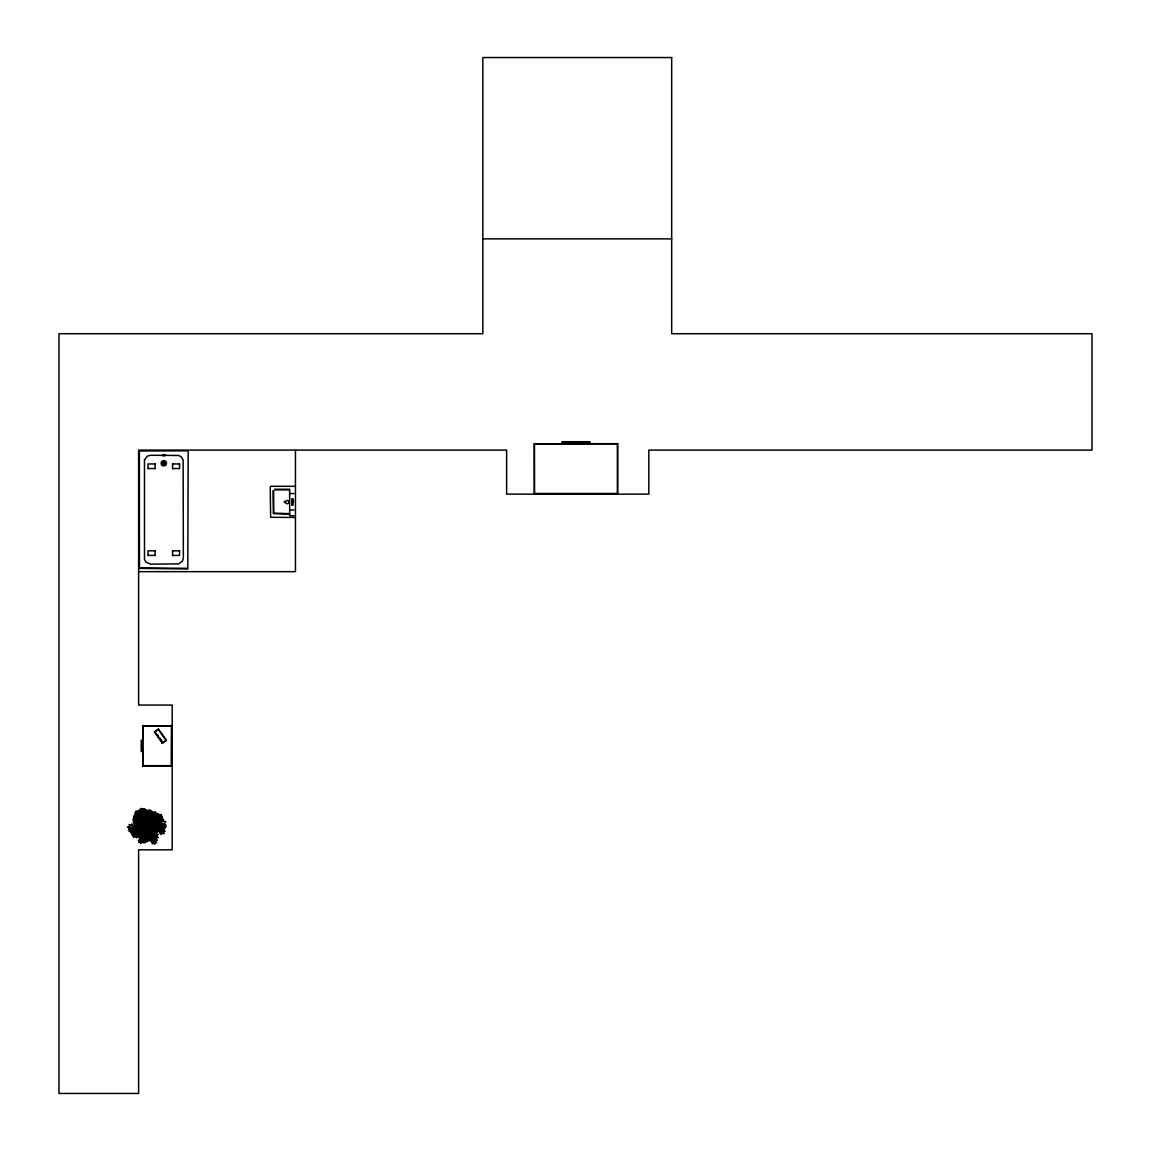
<?xml version="1.0" encoding="UTF-8"?>
<svg xmlns="http://www.w3.org/2000/svg" width="1151" height="1151" viewBox="0 0 1151 1151"><rect width="100%" height="100%" fill="white"/><g stroke="black" fill="none" stroke-linecap="round" stroke-linejoin="round"><path stroke-width="1.5" d="M143.156 765.933L143.141 725.777L171.499 725.777L171.499 765.947L143.141 765.947L143.228 751.143M143.228 740.582L143.184 728.094L143.299 730.18M169.139 725.821L171.686 725.59L171.485 763.588M142.278 821.037L142.278 823.21L141.141 822.648L140.81 824.13L141.688 824.936L143.602 822.864L142.58 822.059L142.22 823.051L144.666 821.296L143.961 818.562L141.372 818.332L142.407 820.073L140.681 821.037L142.753 821.44L142.22 823.181L143.458 821.397M136.149 830.216L136.077 826.864L138.034 827.296L137.775 830.605M157.471 824.62L157.486 823.094L158.291 824.245L159.428 823.325L159.198 824.692L160.363 824.922L159.557 826.332L156.737 824.692M140.177 812.347L139.055 811.642L139.832 813.282M146.652 832.633L146.623 833.914L145.918 832.72L144.94 833.396L144.695 835.194L145.976 834.346L146.594 835.684L146.954 834.346L148.206 834.604L147.587 832.633L145.227 831.267M145.371 830.504L145.199 829.094M141.659 826.993L142.407 825.396M151.587 815.512L151.544 817.037L153.04 817.095L152.033 818.03L152.824 819.253L151.4 819.728L150.033 816.994L149.242 818.447L151.054 819.958M137.631 818.102L136.494 818.836L136.696 821.656L134.581 821.023L135.933 822.922L133.976 823.915L138.149 824.62L137.688 825.929L139.688 824.735L139.17 822.548L137.07 822.131L137.976 823.555L136.307 824.26L136.192 825.584L134.538 825.655L135.89 826.72L135.012 827.842L136.35 827.742M145.702 831.295L145.774 829.065L143.659 828.993L145.184 826.648L149.457 828.504L148.522 828.835L148.551 830.763L147.299 829.569L144.004 831.986L145.227 832.173L144.94 833.396L147.645 833.583L145.702 833.295L146.048 832.403M151.831 830.331L153.428 832.115L153.515 830.72L154.997 830.878L154.033 829.785L155.184 828.806L153.342 828.116L152.594 829.713M162.938 825.67L162.061 824.116L161.859 828.001L162.881 826.893M141.501 818.188L141.702 814.203L140.192 814.563C142.997 814.505 143.127 817.929 140.753 817.181L141.4 816.591L138.983 815.34M155.975 816.663L155.932 818.577L158.421 818.203L158.939 817.152L159.356 818.26L160.478 817.958L160.737 819.656L159.773 820.663L158.061 819.066L156.435 817.253L157.802 816.332L156.306 816.275L156.277 815.052L156.637 815.685L153.227 815.124L152.594 812.563L154.061 813.34L155.327 811.685L155.644 813.613L157.687 813.599L154.939 815.613L155.083 821.066L156.335 823.584L156.104 822.303L158.004 821.987L156.737 820.893M149.04 814.75L149.184 812.275L150.45 814.289L152.263 812.836L152.033 814.879L153.659 815.426L151.831 816.563C151.572 818.62 155.601 818.591 153.256 816.462L154.277 816.62L154.925 815.009L155.73 816.232M137.674 820.893L137.818 818.649L136.005 818.649M144.379 838.921L142.062 840.417L143.53 840.748M152.32 815.886L152.939 817.57L149.227 820.231M145.515 831.468L145.63 829.842L144.465 830.893L142.321 830.216L143.429 829.353L142.048 828.13L143.817 828.346L143.702 826.634L144.997 828.763L142.81 831.123L144.451 832.173L144.839 831.238L143.299 829.756L142.652 831.684L141.645 830.389L143.4 830.504M152.436 828.389L152.565 826.663L150.853 826.26L150.551 824.763L148.824 826.706L147.184 825.483L145.832 826.389L147.199 826.893L146.724 828.202L147.99 827.454L148.551 828.677L148.767 826.663M273.032 490.599L273.348 513.634L289.635 514.238M149.054 834.792L149.947 835.64L150.781 834.964L149.227 834.417L148.709 835.223L149.702 836.82L150.695 836.072L151.515 836.964L152.061 836L150.364 834.187M150.148 819.742L148.839 823.181L151.213 824.735L152.119 823.469L149.673 822.577L150.234 820.634L148.537 821.497L147.227 817.57M154.622 838L152.709 840.23L150.608 838.561L149.731 839.611L150.479 841.136L151.5 840.503L152.177 841.525L153.831 839.453L154.622 841.41L155.5 839.942L157.241 840.288L156.277 838.432L158.277 837.324L156.104 837.022L156.565 835.655L155.083 836.691L154.594 838.892L153.86 838.216L154.752 837.151M150.076 819.354L148.263 818.965L149.126 816.534L150.81 816.692L149.875 817.656L151.054 818.591L149.673 818.62L148.954 819.958L147.918 819.411L147.587 820.936M134.984 823.756L135.127 822.289L133.128 821.8L135.127 820.821L134.365 819.383L136.034 819.872L136.523 818.893L134.811 820.965L134.84 819.771L132.941 819.282L134.825 818.39L133.588 816.563L135.732 817.411L136.091 815.225M143.702 822.015L142.695 821.224L142.508 822.864L144.393 823.584L146.062 821.886L144.537 822.318L144.868 820.893L143.17 820.131L143.688 821.641L142.22 821.756L143.415 822.49L142.666 823.512L144.235 823.627L144.465 820.677L143.443 819.713L143.515 816.965L142.436 817.814L140.926 816.462L142.019 814.85L142.897 816.476L144.048 816.764L143.861 815.944M149.99 835.612L150.09 834.648M142.753 817.124L142.997 814.951M160.219 823.699L161.6 824.461L160.982 822.332L160.306 822.979M131.329 833.195L131.545 831.497M154.392 816.893L154.68 815.052M149.529 819.9L149.702 818.505L148.695 819.023M146.983 837.122L147.17 835.727L149.803 835.943L146.652 833.684L145.673 835.137L146.781 835.597L146.479 837.036L147.774 836.302L148.537 837.194L147.76 834.863M149.184 822.764L149.4 821.238M151.026 814.491L151.198 813.325L152.651 814.045L152.853 812.707L153.587 813.671L154.522 813.11L154.925 814.448L152.766 815.268L152.594 813.685M136.091 825.555L136.307 824.245M145.141 830.36L145.371 828.821M146.853 822.433L145.501 821.31L147.227 821.195L147.486 819.584L145.99 818.289L145.947 819.843L144.623 819.037M291.807 503.678L293.62 501.807L291.793 499.951M291.707 503.447L292.886 503.088M156.982 823.857L157.126 823.123M142.897 821.224L141.314 824.303M131.099 829.929L129.401 831.238L129.675 829.9L128.509 829.569L129.646 828.878L129.142 827.828L130.495 827.569L131.099 829.929L129.185 831.137M153.846 821.224L153.184 823.728L154.68 822.692L155.486 823.54L155.04 820.85M146.119 813.124L147.745 813.901L148.608 812.189L149.198 813.973L151.011 813.426L149.702 815.239L150.292 815.843L147.76 818.246L146.853 817.627M136.84 815.282L136.523 813.484L134.796 813.843L135.271 814.937L134.048 815.771L135.501 816.131L135.43 817.311L136.566 816.534M156.838 816.203L157.773 817.469L156.737 817.958L157.097 818.937L155.687 819.109L155.428 818.26L157.701 817.67L157.097 819.339L159.198 819.958L158.896 822.778L159.428 821.497M135.401 830.346L135.156 831.41L133.128 831.885L134.221 829.224L133.041 828.202L134.307 828.073L134.365 826.706L135.674 827.08L134.969 828.835M144.465 814.074L142.782 815.296L143.904 816.793L146.436 814.318L146.45 815.829L147.86 815.8L146.81 816.735M143.156 763.588L142.997 766.149L145.645 765.861M144.105 814.649L144.566 812.851L142.954 813.743L141.976 812.275M143.63 820.749L143.055 819.483L144.638 819.454L145.155 822.015M137.372 824.763L139.285 821.31L137.904 819.713L139.429 819.152L139.213 817.728L140.652 818.706L141.587 817.095M136.868 821.267L137.17 820.116L139.717 822.217L143.688 821.541M151.256 840.129L151.731 838.288L153.975 838.762L152.954 836.95L154.493 835.727L152.191 835.41M159.327 820.361L157.486 823.713L159.025 825.368L159.543 823.612L161.226 824.217L160.291 822.591L161.845 821.843L158.277 820.433M158.55 821.454L158.334 822.274L157.457 820.476M140.091 815.872L140.293 818.059M142.523 836.777L142.969 835.223L141.602 834.95L142.853 834.245M155.644 821.023L154.925 820.879M134.926 829.526L134.696 827.612L132.869 827.871L133.43 829.094L131.89 829.9L133.588 830.274M139.933 818.145L139.588 816.16L141.213 815.742L143.343 819.354L142.033 820.908L141.415 819.368L139.861 820.016L140.609 818.476L139.458 817.8L140.739 816.548L142.062 817.973M140.206 815.541L140.508 814.548L141.084 815.455L142.307 814.448L142.12 815.814L140.724 815.944L141.631 815.153M140.35 834.561L139.803 836.23L141.573 835.583L142.523 836.935M134.868 831.238L136.336 831.339M148.724 825.684L149.558 827.396L149.875 826.317L151.011 826.562L151.141 824.864L150.22 824.015L147.788 826.576L146.048 825.727L147.918 825.684M150.464 832.159L152.32 831.569L150.982 830.72M147.4 819.512L146.724 821.512L144.796 821.195L146.105 823.123L144.983 824.001M149.155 830.317L149.515 829.396M158.881 818.505L159.543 816.822L159.946 818.217L161.946 817.253L160.881 819.282L162.766 820.289L161.082 820.98L161.183 822.677M142.134 837.209L140.609 837.094L140.695 835.842L144.206 835.669L143.573 839.122L143.055 837.094M145.673 825.569L145.4 827.497L143.674 827.857L144.091 826.03M150.508 816.505L151.227 816.893M292.987 502.872L291.793 502.843M154.162 839.453L154.637 838.446M145.515 834.777L145.515 836.302L146.422 835.727L145.86 834.619M160.737 827.382L160.248 828.547L159.083 827.368L160.78 824.562L162.377 825.281L161.269 826.26L162.305 827.598M141.156 809.541L140.379 811.311L138.94 811.067L139.659 812.635L138.825 813.253L140.062 813.512M136.379 833.813L135.559 835.669L135.055 833.569L133.056 834.489L134.379 835.827L133.732 836.791L131.746 834.403L132.71 833.669L133.904 835.511C135.156 834.676 133.689 833.007 132.494 833.971L133.171 834.403L133.948 832.748L132.941 832.302L135.789 832.374M143.343 813.052L145.256 810.951L143.99 808.621L143.141 810.477L141.3 809.455L142.134 811.469L140.422 812.002M141.127 833.871L139.846 835.381L140.192 833.971M142.35 815.642L140.595 816.16L141.185 815.109L140.048 814.376L141.372 814.102L141.17 812.908L142.177 813.512M150.896 838.849L149.443 838.561L149.299 840.345L148.364 839.05L147.199 839.712L147.199 836.676L148.911 836.978L147.932 834.792M161.097 832.015L160.234 833.842L159.672 830.792L161.931 829.252L165.125 831.195L163.413 831.698L164.176 833.741L162.363 832.633L161.442 834.475L160.277 832.087L163.212 829.756L162.262 831.209M141.731 818.174L142.379 816.836L141.213 817.21L140.58 815.814L140.005 817.21L138.854 816.865L139.444 818.044M136.955 832.202L138.508 832.576L139.113 831.094M589.83 442.185L562.148 442.185M151.126 831.626L150.177 831.986L150.464 833.655L149.875 832.806L148.594 833.31L149.285 834.187L148.421 834.979L149.745 836.058L150.824 835.353L151.083 837.108L151.817 835.712L153.069 836.302L152.522 834.82L154.162 834.475L152.579 833.425L150.709 834.533L150.982 835.784L149.184 832.907L147.947 834.576L147.803 832.432L146.191 832.533L147.314 831.151L146.594 830.331L150.09 830.792L151.126 831.626L150.321 832.993L151.975 834.202L149.774 834.302L149.932 835.971L148.58 834.892L147.76 835.626M142.379 809.858L140.882 808.319L140.94 809.959L139.544 810.088L140.048 811.7L141.89 810.937M141.026 837.928L141.976 836.144L140.667 835.295L142.206 834.835M157.572 815.512L156.507 817.498L158.004 818.188L156.421 818.706M135.89 830.389L135.43 831.223L134.868 830.072M140.436 835.007L141.228 833.597M291.807 498.728C293.376 498.613 291.361 500.527 292.872 498.613M293.001 504.901L292.124 503.793L292.081 505.088M137.214 831.324L138.062 829.871L139.041 830.188L136.163 826.447L136.221 827.511L134.696 827.698L136.063 828.605L134.753 830.36L136.566 830.029M139.516 813.599L139.875 811.541L140.71 813.21M138.48 818.102L139.199 816.879L140.12 817.21L135.775 819.138L134.149 816.807L136.322 816.807L136.163 814.505L137.775 816.376M140.868 816.865L140.264 817.872L139.041 817.268M149.242 821.31L150.781 821.685L151.558 819.814L150.062 820.174L150.076 821.296C147.256 821.526 149.011 819.555 149.788 818.232L148.968 818.606M136.681 822.994L135.991 824.116L135.358 822.591L133.689 822.72L134.854 821.267L133.329 819.972L135.156 819.627L136.336 821.253M138.782 816.174L141.069 814.002L139.789 812.577L138.983 813.642L137.602 812.793L138.163 814.505L136.724 814.807L137.962 815.57M146.738 829.281L144.623 831.137L145.702 832.662L146.479 831.468L147.788 832.446L147.256 830.749M141.645 829.684L141.285 831.856M147.601 821.368L146.119 821.397L147.817 820.534M158.075 821.584L156.924 822.476L157.37 824.332L159.327 823.483L158.809 822.303L159.831 821.31L158.967 821.411M148.594 813.958L149.443 812.707L147.127 813.282L146.666 812.203L146.163 813.253L144.853 812.707L145.4 813.93L144.12 814.476M143.242 832.907L144.407 832.964L143.055 833.655L142.523 832.82L141.702 835.784L143.817 837.496L143.314 835.712L144.983 835.353L143.861 834.518L145.343 831.382L145.386 830.173L144.638 830.504M147.889 836.547L148.594 835.525L149.486 836.058L149.27 834.979M291.606 501.332L293.289 501.563L291.75 502.512M138.767 817.455L135.76 820.289L136.12 819.598L134.538 819.21M152.637 825.584L151.687 826.864L152.436 826.159M161.974 821.238L163.442 819.325L163.543 821.584L165.643 821.497L164.334 823.987L160.924 823.296M140.897 826.26L140.336 826.993L139.199 824.807L140.739 824.936L140.926 823.454L142.537 824.26M137.084 833.266L135.415 833.396L136.897 834.288L136.019 835.41L138.782 835.281L138.667 834.417L141.026 836.648L139.89 837.856L141.645 837.496L141.688 838.935L142.537 837.842L144.379 839.295M142.652 813.44L143.472 812.433L143.746 813.901M146.925 814.966L146.465 815.541L149.17 816.174L147.544 816.505L147.501 814.879L146.637 816.16L143.76 815.671L143.472 813.182L144.94 813.958L146.652 812.275L147.443 812.764L145.846 815.498L144.537 813.93L145.803 814.376L146.163 812.951L146.767 814.203L148.076 813.556L147.788 815.181L145.414 815.498M141.055 825.008L139.17 826.979L140.681 826.965M149.429 835.122L149.875 837.453L148.666 838.633L150.22 838.518L150.22 840.129L151.27 838.849L152.378 839.957L152.867 838.072L150.493 836.82L146.58 837.899L148.551 838.748L146.422 839.093L147.055 841.309L145.242 840L144.22 841.323L144.004 839.64L142.753 839.554L147.199 836.676L146.853 838.748L145.803 836.892L144.12 838.072L142.551 837.597L141.573 839.079L143.012 839.18L143.055 840.69L144.091 839.554M148.292 817.052L147.788 818.059L145.976 817.742M140.293 833.007L142.278 831.583L141.472 830.173L140.681 831.051L139.602 830.116L139.803 831.54L138.393 831.641L139.717 832.475M153.587 841.784L152.004 841.899L156.004 840.575L155.443 841.367L156.665 842.69L155.011 842.532L154.795 844.244L153.745 842.69L152.335 843.913L152.018 841.683L153.716 840.892M144.781 829.065L144.206 829.727L145.4 829.914L145.86 828.073M152.594 819.915L150.637 821.397L150.68 819.224L149.141 820.26L148.292 818.649L147.846 820.174L146.235 819.9L147.27 821.253M151.687 817.728L150.306 819.167L149.702 818.505L148.939 820.246M140.451 826.591L138.911 827.123L139.688 825.598L137.242 826.677L136.681 825.253L137.372 824.533L138.897 825.713L140.508 824.763L141.328 824.015L140.551 822.044L139.4 823.425L138.12 822.389L138.379 824.202L135.271 824.073L136.149 825.238L134.969 826.001L136.552 826.821L138.307 824.058L136.911 823.21L136.652 824.361L138.149 825.267L137.674 825.943L138.911 825.684L138.667 827.065L138.983 824.922L137.286 824.145L138.94 823.641L138.365 821.929L140.537 822.361L140.724 827.785L139.487 828.691L141.213 828.878L140.868 830.331L142.695 830.044L142.494 827.094L138.796 824.95L141.199 825.008M137.803 817.8L136.911 818.706L138.48 819.037L139.674 816.606L137.933 813.743L139.285 814.663L140.005 813.843L139.487 818.534L138.969 817.627L137.314 818.116L137.775 816.735L136.106 815.728L138.307 815.34M138.264 833.051L138.954 832.346L137.732 832.317M142.868 817.958L144.537 817.785L144.594 815.599L145.976 817.081L147.63 815.858L148.004 818.289L143.53 819.584L144.091 819.008L142.868 817.958L143.976 816.836M142.969 728.324L142.954 725.59L145.645 725.849M534.309 443.768L617.555 443.667L617.555 493.678L534.409 493.678L534.309 443.768L617.67 443.768M589.83 443.667L589.83 441.711L562.148 441.711L562.091 443.61M137.271 813.93L136.322 812.088L138.134 812.563L138.465 810.678L139.501 812.002L141.098 811.038M150.004 827.54L150.09 826.792M152.148 814.951L152.608 816.016L153.529 815.21L152.752 815.196M140.134 819.555L138.062 820.39L136.537 818.044L138.71 818.116M155.514 822.073L158.119 822.577L157.183 820.735L159.198 819.958M151.141 816.951L152.651 814.045L151.63 813.815L152.292 814.663M142.954 826.993L143.616 826.389L144.278 827.612M153.673 821.08L153.284 822.404L150.637 821.397M132.135 828.691L132.768 828.116L133.818 831.41L133.458 832.72L132.811 832.101M149.04 835.108L148.134 835.899L149.04 837.64M139.947 811.858L140.854 810.563L139.703 809.844L139.357 810.865L138.192 810.635L138.811 811.656L137.976 812.246L139.012 812.448M157.946 824.49L156.234 825.828L157.658 827.324L155.112 827.583L153.874 825.037M148.393 823.612L147.155 824.433L145.86 823.195L147.342 822.807L147.184 821.426L144.911 820.275M142.882 810.894L143.846 810.16L143.055 808.649L141.141 809.815M152.925 837.453L154.594 836.173L152.436 835.41M151.846 828.432L152.666 827.799L150.954 827.742L152.565 827.569L150.666 828.015M138.652 814.937L136.408 814.836L137.473 814.074L136.566 812.894L137.17 811.915L136.566 811.009L135.501 811.541L135.257 812.649L138.048 813.297L138.206 811.772L139.501 813.153L138.753 814.318M161.241 820.318L162.233 819.584L160.852 818.793L159.342 820.591L160.493 822.663L160.579 821.051L162.176 821.555L159.744 819.253L160.982 817.857L159.14 818.145L158.982 816.447L157.946 817.973L157.126 817.584L157.37 818.821M145.817 816.376L144.724 817.512L145.717 817.57M138.321 823.871L139.731 822.85M154.407 731.863L158.435 729.043L166.391 740.395L162.349 743.201M154.551 732.065L158.507 729.159M162.305 734.87L162.938 735.561M162.291 743.114L166.305 740.294M149.4 837.295L150.58 836.475M136.063 832.777L135.214 833.353L136.034 833.569L135.76 835.036L136.782 834.389M146.954 834.59L144.235 835.41L144.753 838.115M147.961 836.734L150.09 835.18M146.81 820.922L145.789 821.555L147.069 820.375L146.896 818.663L148.191 819.354L149.472 817.958L149.443 820.174L152.479 819.383L150.551 818.994L150.594 822.073C148.076 821.354 150.047 824.202 150.982 822.879L149.601 821.497L149.213 822.274M145.328 839.41L147.443 838.993L146.623 837.899M150.364 832.288L152.306 832.748L151.184 833.338M150.292 829.554L151.457 830.216M151.529 830.734L153.443 831.612L153.025 830.058L154.594 829.727L153.097 828.95M146.781 824.289L150.853 823.253L151.241 821.929L150.162 822.792L149.457 821.627M292.757 505.073L292.21 504.224L292.239 505.131M147.443 816.965L148.421 816.447L147.63 816.117M135.214 826.274L136.782 825.526M145.889 840.532L147.098 840.359L145.299 841.237L145.918 842.561L144.638 842L144.134 843.079L142.954 841.957L145.227 839.626L147.242 841.352L145.515 840.144M145.472 815.527L147.371 814.088L147.486 812.534L147.184 814.275M149.17 831.612L151.961 831.281L152.349 832.907L151.126 832.533L150.81 833.856L150.249 832.533M143.976 810.995L144.839 810.606L144.321 809.369L143.041 809.038L142.393 810.045L144.522 812.39L146.522 811.11L145.17 810.793L145.501 809.412L144.321 810.146L143.53 808.851L143.127 810.692M150.867 816.663L149.601 817.224L150.939 818.26L152.608 816.016M154.493 820.994L155.385 821.411L154.694 822.404L153.659 821.613L152.004 823.023L150.09 822.044M141.818 830.274L139.918 831.108L141.774 831.626M144.566 815.843L146.206 817.383M146.422 812.678L144.997 813.268L144.652 811.757L144.033 813.124L142.868 812.534L143.213 813.728M140.307 820.864L138.163 821.728L139.055 821.037L138.192 819.454L140.077 820.059L140.667 818.102L139.026 818.059L140.264 817.138L139.185 817.627L138.494 816.548M154.105 839.151L151.759 839.41L151.414 841.194L152.824 840.59L153.256 842.043L153.788 840.662L154.953 841.165L154.867 839.482L152.047 838.676L151.601 840.69L150.968 839.237M142.22 815.814L141.674 817.785M136.854 834.288L133.372 835.396L134.235 835.885L133.631 837.137L135.372 836.086L136.494 837.813L136.84 835.784L138.911 835.957L137.803 834.662M142.609 815.714L140.163 817.714L138.624 815.786M136.768 830.893L134.926 831.54L136.091 829.842L134.35 828.806L136.221 828.418L134.538 827.814L136.278 826.533L135.329 825.497L136.983 825.958M147.903 836.46L148.724 836.202L148.004 835.439M144.192 820.303L145.069 820.03M144.263 825.684L142.767 826.145C145.774 826.965 143.112 827.77 143.875 826.159L143.429 825.627M158.867 823.742L158.982 824.634L161.111 824.994L162.233 823.742L160.694 823.656L160.521 822.548M154.723 812.779L153.587 813.11L153.155 811.743L152.579 812.994L151.328 812.376L151.328 815.21L152.407 815.814L151.256 816.275L151.644 817.584L149.918 817.469L150.105 813.93L154.68 814.332M144.091 822.073L145.242 821.756L144.292 821.238M153.572 825.008L154.507 824.763M138.451 832.432L140.12 832.029M291.966 500.786L292.886 499.836M147.457 831.252L146.94 830.533M149.616 821.282L150.349 819.383L151.083 820.879L152.45 819.915L152.076 821.397L153.63 821.742M149.213 825.857L152.076 825.727L150.882 826.49L152.378 828.274L150.939 828.547L151.155 830.058L150.047 828.95L149.141 830.188L149.285 827.756L151.112 827.109L152.249 828.447M145.875 817.814L143.602 818.922L143.084 818.217L144.033 816.735L144.911 817.037L143.501 815.512L145.328 815.757M149.759 831.972L151.716 831.626L149.889 830.562L150.954 829.094L148.666 829.252L147.803 832.892L150.191 833.957L149.759 831.972L151.831 832.115L150.206 830.691L150.752 829.857L149.371 829.871M134.293 829.785L132.883 830.015L134.264 830.72L133.401 831.856L134.71 831.482L134.984 832.72L136.206 831.569L135.343 830.447M160.377 816.778L161.672 816.577L162.449 818.49L160.162 818.347L158.176 815.958L159.097 814.534L159.874 815.383L161.14 814.433L160.852 815.958L162.291 816.275L160.996 817.656L159.342 816.318M146.983 829.511L148.652 829.641L147.932 828.389M148.263 819.095L149.673 820.059L149.673 818.62L150.062 820.174L149.054 819.469M145.314 818.98L143.875 819.109L146.652 820.332M147.242 826.806L148.45 826.706L148.407 825.512L149.342 826.346M141.688 827.569L146.105 828.821L145.155 829.224L145.601 831.339L144.033 829.885L142.825 831.727L142.595 829.742L141.055 829.727M149.054 818.778L150.479 818.678L148.781 817.124L150.292 817.167M149.227 831.382L150.982 831.41L151.428 833.439L149.803 833.022L148.997 834.676L148.421 832.763L146.494 833.41L147.227 831.439L149.86 830.777L148.666 829.9L149.472 828.878L147.76 828.778M155.644 832.432L153.5 832.936L153.155 834.892L154.738 835.871L154.479 834.36M144.004 828.447L144.954 827.468L145.601 828.087M146.752 821.368L145.371 821.411L146.235 822.418M136.135 829.626L133.746 829.152L133.315 830.547L134.48 830.562L134.609 831.756L135.501 830.72L136.537 831.626L136.178 830.317M482.845 238.861L671.68 238.861M162.406 455.537L165.197 455.537M155.054 463.954L148.047 463.954L148.047 468.702M172.564 463.954L179.57 463.954M148.047 468.558L155.054 468.558M172.564 468.558L179.57 468.558L179.57 463.81M295.361 486.298L270.816 486.298A1.568 1.568 0 0 0 270.24 487.52L270.643 517.303L295.361 517.461M274.585 489.247L289.635 489.247L289.635 515.72L293.922 515.72M274.614 489.866L289.635 489.866M289.635 493.563L293.922 493.563M534.309 493.563L617.67 493.563M289.635 509.965L293.922 509.965M289.635 513.619L273.78 513.145L273.65 491.06M155.054 550.811L148.047 550.811L148.047 555.559M172.564 550.811L179.57 550.811M148.047 555.429L155.054 555.429M172.564 555.429L179.57 555.429L179.57 550.682M187.512 568.306L140.091 568.004M138.609 571.659L295.462 571.659L295.462 450.099M143.458 726.094L171.499 726.094M171.686 763.401L171.686 766.134L169.139 765.904M143.458 765.631L171.499 765.631M155.471 823.253L157.86 823.253M144.379 837.079L143.371 837.065L143.17 838.316L140.091 836.058L139.458 837.54L140.393 838.777L141.616 838.691L141.645 836.719L139.674 833.77M136.911 817.872L138.365 817.872M148.306 821.368L147.17 821.325L148.393 822.433M146.537 826.289L148.393 827.022M153.126 818.735L151.529 818.634L152.004 817.037L150.781 818.001L150.018 816.26M153.069 829.195L154.867 828.216L153.184 826.936M137.933 826.864L139.329 826.993M140.091 829.54L142.479 829.813M152.22 815.973L154.076 816.188M145.084 827.382L145.889 827.497L144.407 826.605L145.299 825.209L146.091 826.058L147.328 825.138L147.069 826.634L148.465 827.008M156.665 818.821L157.414 818.922M148.119 817.109L150.479 816.692L149.486 816.275M155.86 821.469L157.255 821.713L156.694 820.936M150.565 836.993L149.529 836.806L149.803 837.496M138.408 821.037L140.494 821.44M144.724 819.095L146.666 818.821L145.328 819.469L144.551 818.577L145.659 817.109L146.306 818.937M149.098 813.987L150.608 812.951L151.054 814.318L152.709 813.699L151.874 815.153L152.997 815.901L151.644 817.181L150.637 816.505M141.904 826.907L143.328 827.267L142.666 825.655M144.379 812.678L145.443 812.966L144.983 812.261L146.652 810.865L144.767 810.951L144.551 809.211L143.314 810.721L141.976 809.412M151.946 827.814L150.335 827.368L150.076 828.778L149.313 827.454M150.954 835.813L153.155 836.417L152.004 834.892M142.523 817.512L144.019 817.929L144.35 816.447L145.112 817.785M150.795 825.526L149.227 825.037L150.119 823.641L148.709 824.202L148.22 823.066L147.17 824.145L149.242 826.476M137.3 815.138L138.911 815.642M146.896 822.663L146.019 822.375L146.494 821.267L147.63 820.85L147.889 821.699M142.091 821.325L143.558 821.828M159.672 823.483L161.269 824.058L160.133 823.339M135.473 817.023L136.825 817.498M142.019 831.741L140.739 831.252L141.947 829.943M141.818 818.937L140.307 818.332L141.832 817.829L141.228 816.39L143.199 816.491L143.443 819.339M134.005 831.382L135.401 831.943M139.084 823.44L140.35 821.037M147.875 824.49L151.846 825.238M142.249 835.05L141.113 836.489L142.019 836.345M143.242 829.152L144.681 829.77L143.602 829.885L143.904 831.324L142.451 829.914L141.3 830.993L141.271 829.252M155.989 818.922L156.076 817.411L157.558 819.066M156.004 824.821L155.687 821.713L154.622 822.159L154.795 824.879L158.004 825.727L155.601 826.188L156.277 828.202L154.637 827.152L153.774 828.49L151.99 826.015M155.831 824.375L157.227 825.066L155.702 825.44L156.248 827.008L154.896 826.173L154.119 827.483L153.817 826.015M151.299 823.483L152.637 824.245C150.839 823.799 149.544 826.073 151.198 826.591L152.738 824.346L151.342 824.217L151.659 822.879L150.105 823.584L150.752 826.346L152.292 826.044L152.177 824.677L150.882 824.979L150.076 823.612M153.975 818.361L155.212 819.095M144.148 812.577L145.055 813.138M136.235 829.425L134.739 827.742L133.041 828.202L134.322 829.166M148.796 835.425L150.047 836.202L148.306 836.216L148.508 837.842M146.119 839.482L147.616 840.417L147.213 838.489M156.219 823.411L154.738 821.282M152.551 827.238L150.982 826.13M147.99 826.49L149.227 827.339M152.407 826.432L153.212 827.022L154.061 825.785L153.428 824.835L151.155 825.986L152.018 826.504L151.098 825.253M138.652 822.49L137.458 821.613L138.998 821.584L138.724 820.073L139.861 821.152M142.652 831.684L145.098 833.223M153.241 822.85L154.45 823.828L152.81 823.843L152.925 825.224L152.033 824.289L150.925 825.195L150.695 824.245L151.026 822.03L152.479 822.217L152.162 823.181L153.328 823.699L152.119 824.13L152.45 825.195L151.357 823.771M144.479 838.518L143.17 837.137M137.458 835.511L138.365 836.273L137.861 837.482L139.185 837.165L139.775 838.173L140.336 836.95L141.228 837.324L139.875 835.799L141.544 834.835L142.235 835.669M154.795 837.381L153.069 836.158L150.997 836.978L153.889 836.906L153.155 837.022L153.745 833.928M157.313 819.138L156.651 818.476L157.629 816.663L158.593 818.03M141.559 819.742L140.422 818.519L142.148 818.562L142.407 817.325L143.371 818.375M162.478 464.184L162.766 464.5A1.611 1.611 0 0 0 165.384 463.58A1.611 1.611 0 0 0 163.284 461.767A1.611 1.611 0 0 0 162.766 464.5M155.831 824.533L157.183 826.217L155.198 826.101L154.723 827.756L153.831 826.145M155.14 825.814L155.946 826.821L154.551 826.663L154.68 828.547L153.572 827.109M153.198 828.504L154.205 829.785M146.824 829.612L145.688 829.511L145.961 828.116M150.134 816.232L152.594 817.714L152.177 816.893L154.407 816.75L155.327 819.21M158.392 729.389L166.118 740.424M157.629 734.827L158.45 735.921M159.888 737.964L161.73 740.697M154.896 731.835L162.622 742.87M154.479 731.964L162.363 743.215M143.573 833.698L145.544 835.525L144.594 837.194L143.803 835.914M147.961 817.325L145.299 817.066L145.616 815.412M153.385 820.462L152.306 818.663L153.932 819.195L154.709 818.03L155.457 819.498M137.415 835.166L137.789 835.784L138.206 834.087M292.929 499.966L291.793 500.181M156.579 825.44L156.478 826.706L156.579 825.785M137.473 830.216L139.285 830.95L138.998 830.259M147.04 813.369L147.472 815.095M140.192 824.145L140.393 825.152M153.5 826.245L153.817 827.814L154.853 827.583L153.961 827.022L154.594 826.015L153.141 825.454L152.249 826.922M141.3 829.137L141.515 830.389L140.681 829.986L139.588 831.482L139.472 829.785L137.645 829.986L138.94 828.634L137.473 827.497L139.645 826.706L140.551 828.504M139.199 816.879L139.343 818.606M144.465 820.85L144.537 822.318M617.555 443.667L617.555 493.678M534.409 443.667L534.409 493.678M292.8 501.246L292.8 502.469M284.412 501.246L284.412 502.469M172.564 463.81L172.564 468.702M172.564 550.682L172.564 555.559M165.053 454.846L165.053 455.609M163.744 454.846L163.874 455.609M162.564 454.846L162.564 455.609M155.054 463.81L155.054 468.702M155.054 550.682L155.054 555.559M142.134 740.999L142.134 750.725M141.228 740.093L141.228 751.617M288.7 502.555A1.64 1.64 0 0 1 285.549 502.555M285.707 501.318A1.64 1.64 0 0 1 288.541 501.318M144.134 837.007L144.134 838.23L143.271 837.424L142.336 838.374L141.343 836.935L141.774 835.525L144.134 837.007M160.248 826.13L160.881 828.188C159.687 828.878 158.665 826.634 160.248 826.13M155.241 825.037L155.227 825.972L158.464 826.217L156.968 827.339L158.004 828.662L156.594 828.778L156.234 830.576L155.486 828.893L154.824 829.295L156.809 825.382L158.047 825.267L157.068 824.389L157.831 823.483L156.32 822.965L155.241 825.037M141.357 840.532L141.343 841.841L142.407 840.892L143.472 841.957L144.019 840.403L140.58 838.935L139.947 840.172L141.357 840.532M142.825 833.396L142.81 835.137L141.702 833.813L140.623 834.604L139.976 832.864L143.602 831.626L144.494 833.525L142.825 833.396M144.997 818.375L144.163 819.195L146.105 820.289L146.58 819.311L144.997 818.375M139.832 839.28L138.278 840.475L139.631 841.208L138.767 842.59L140.35 842.043L140.71 843.568L142.148 842.215L139.832 839.28M131.588 831.741L131.516 833.238L132.624 832.202L133.502 832.964L134.163 831.583L131.228 830.116L130.049 831.756L131.588 831.741M161.644 826.389L161.845 828.346L164.348 829.108L163.672 827.181L165.6 826.605L163.643 825.771L164.507 824.188L162.233 824.62L161.687 827.296L163.269 827.252L162.075 828.447L163.485 830.173L161.413 829.914L160.967 831.928L159.054 830.259L161.644 826.389M134.077 832.777L132.408 834L132.106 830.792L133.588 830.677L134.077 832.777M143.774 827.986L143.702 829.353L142.969 828.216L141.933 829.022L142.206 827.785L141.041 827.511L141.904 826.317L143.774 827.986M146.94 811.815L145.717 811.93L147.788 814.448L148.796 813.527L147.803 812.908L148.407 811.714L147.256 812.045L146.767 810.764L145.573 811.944L145.256 810.491L146.551 810.261L147.558 811.095L146.94 811.815M139.386 450.976L139.458 568.364L187.8 568.954L188.174 450.804L139.386 450.976M139.458 831.583L139.386 832.619L137.156 830.288L137.904 829.626L139.458 831.583M153.385 826.878L153.212 828.691L151.414 827.411L153.428 823.799L153.428 824.648L155.227 824.648L153.86 825.699L155.097 827.08L153.385 826.878M162.449 462.961C164.291 468.241 166.507 459.091 162.449 462.961M138.595 829.094L137.703 830.705L135.358 830.029L136.724 828.878L135.501 827.382L137.386 827.583L137.616 825.684L138.753 827.641L139.559 827.339L138.595 829.094M139.89 827.152L138.724 828.144L139.717 828.763L139.142 829.885L140.48 829.454L140.854 830.792L142.005 829.626L139.89 827.152M132.984 826.274L129.3 829.324L129.818 827.914L127.531 827.166L129.862 826.533L129.085 824.548L130.955 825.281L131.905 823.843L132.279 825.67L133.789 825.353L131.977 827.929L133.185 827.9L132.984 826.274M140.163 819.195L140.005 820.519L138.868 820.764L139.818 821.67L139.156 822.389L142.767 820.951L142.163 819.483L140.163 819.195M157.917 831.022L157.788 832.087L156.32 831.914L156.004 830.576L157.788 829.828L160.018 830.634L160.665 829.554C159.975 828.029 157.04 830.173 158.91 831.18L157.917 831.022M144.479 459.911L144.479 559.458L146.105 562.278L150.551 564.119L178.693 563.904L182.505 560.983L183.354 557.832L183.138 459.911L181.513 457.091L178.693 455.465L150.551 455.264L147.414 456.098L144.479 459.911M154.435 834.676L154.838 838.532L155.04 837.755L156.349 838.23L155.788 837.137L157.011 836.331L155.658 835.928L155.874 834.734L154.968 835.453L154.435 834.676M136.825 829.626L135.545 830.389L136.509 831.094L135.732 832.13L137.027 831.799L137.228 833.137L138.235 831.281L136.825 829.626M148.206 840.101L148.019 841.323L146.882 840.489L148.364 838.057L151.054 839.223L151.587 838.36L150.436 837.324L148.738 839.396L149.486 840.431L148.206 840.101M146.882 824.418L146.278 825.569L145.155 824.95L145.026 823.397L146.163 823.512L146.378 822.505L147.659 823.094L146.882 824.418M139.731 834.072L139.357 836.216L138.149 834.72L136.307 835.554L136.825 833.511L135.084 832.806L136.911 831.799L136.422 830.705L141.17 834.23L139.731 834.072M143.17 824.044L141.89 825.871L142.925 827.267L143.4 826.03L144.825 826.418L144.192 825.08L145.601 824.418L144.105 823.44L143.17 824.044M154.263 834.806L154.45 837.309L155.097 836.504L157.14 837.209L156.032 835.367L158.277 834.461L156.104 833.856L156.809 831.799L154.076 832.576L154.263 834.806M153.227 827.583L152.838 828.691L154.148 829.425L152.738 829.914L152.939 831.094L151.169 831.008L151.5 827.137L151.918 828.044L153.227 827.583M151.831 836.561L151.572 837.281L153.515 836.993L153.212 836.115L151.831 836.561M142.508 810.246L141.803 812.16L140.364 811.887L141.127 813.469L140.321 814.117L145.04 813.901L144.105 813.311L144.781 811.728L143.271 812.361L142.508 810.246M150.047 810.649C148.292 811.642 151.86 813.8 150.551 811.858L151.601 811.11L150.162 811.038L150.033 809.858L149.227 810.779L148.234 809.987L147.918 811.455L150.033 812.563L151.659 812.059L150.047 810.649M155.889 829.454L155.313 830.893L153.946 829.468L156.665 826.878L158.133 828.144L156.651 828.662L157.342 830.159L155.889 829.454M155.313 816.649L155.356 818.577L156.795 818.303L155.313 816.649M153.615 818.663L152.968 820.275L151.659 819.541L151.428 821.368L155.5 821.685L155.443 819.829L154.148 820.087L153.615 818.663M151.572 831.612L151.414 833.554L152.421 833.741L152.637 831.526L151.572 831.612M164.104 824.864L163.73 827.67L165.24 827.972L164.895 826.792L166.276 826.547L165.053 825.914L165.845 824.807L164.104 824.864M152.033 820.749L150.925 821.181L151.342 819.282L152.033 820.749M157.745 814.922L156.306 816.937L159.126 817.124L159.111 815.742L158.104 816.059L157.745 814.922M163.888 826.317L163.241 827.627L164.19 828.36L162.867 829.497L160.406 826.519L161.327 826.878L161.946 825.641L162.464 826.691L163.888 826.317M136.868 820.663L136.077 822.159L137.055 822.706L137.746 821.929L136.868 820.663M146.292 840.978L145.472 841.136L146.177 840.978M157.155 816.347L155.486 814.879L156.853 813.239L156.939 814.462L158.55 814.232L157.5 815.34L158.306 816.188L157.155 816.347M146.465 813.512L145.875 814.059L146.896 814.189L145.717 812.879L146.465 813.512M671.68 57.55L482.845 57.55L482.845 333.718L58.989 333.718L58.989 1093.45L138.609 1093.45L138.609 849.812L172.175 849.812L172.175 705.059L138.609 705.059L138.609 450.099L506.627 450.099L506.627 494.124L648.833 494.124L648.833 450.099L1092.011 450.099L1092.011 333.718L671.68 333.718L671.68 57.55M161.96 465.234A2.69 2.69 0 0 0 166.42 463.911A2.69 2.69 0 0 0 163.054 460.702A2.69 2.69 0 0 0 161.96 465.234M162.982 464.5A1.468 1.468 0 0 0 165.269 463.393A1.468 1.468 0 0 0 163.169 461.968A1.468 1.468 0 0 0 162.982 464.5"/></g></svg>
